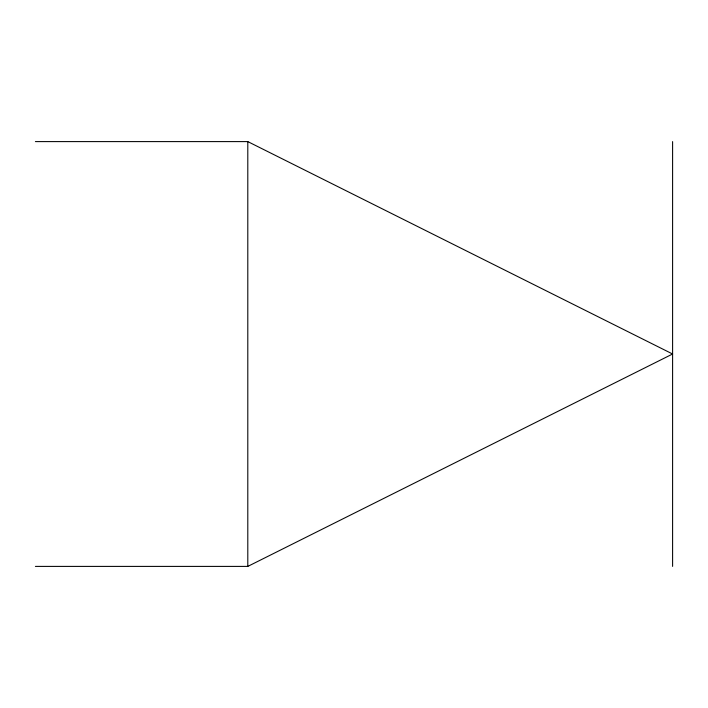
<?xml version="1.0" encoding="UTF-8"?>
<svg xmlns="http://www.w3.org/2000/svg" width="708" height="708" viewBox="0 0 708 708"><rect width="100%" height="100%" fill="white"/><g stroke="black" fill="none" stroke-linecap="round" stroke-linejoin="round"><path stroke-width="1.06" d="M35.4 566.4L247.8 566.4L672.6 354L247.8 141.6L35.4 141.6M672.6 141.6L672.6 566.4M247.8 141.6L247.8 566.4"/></g></svg>
